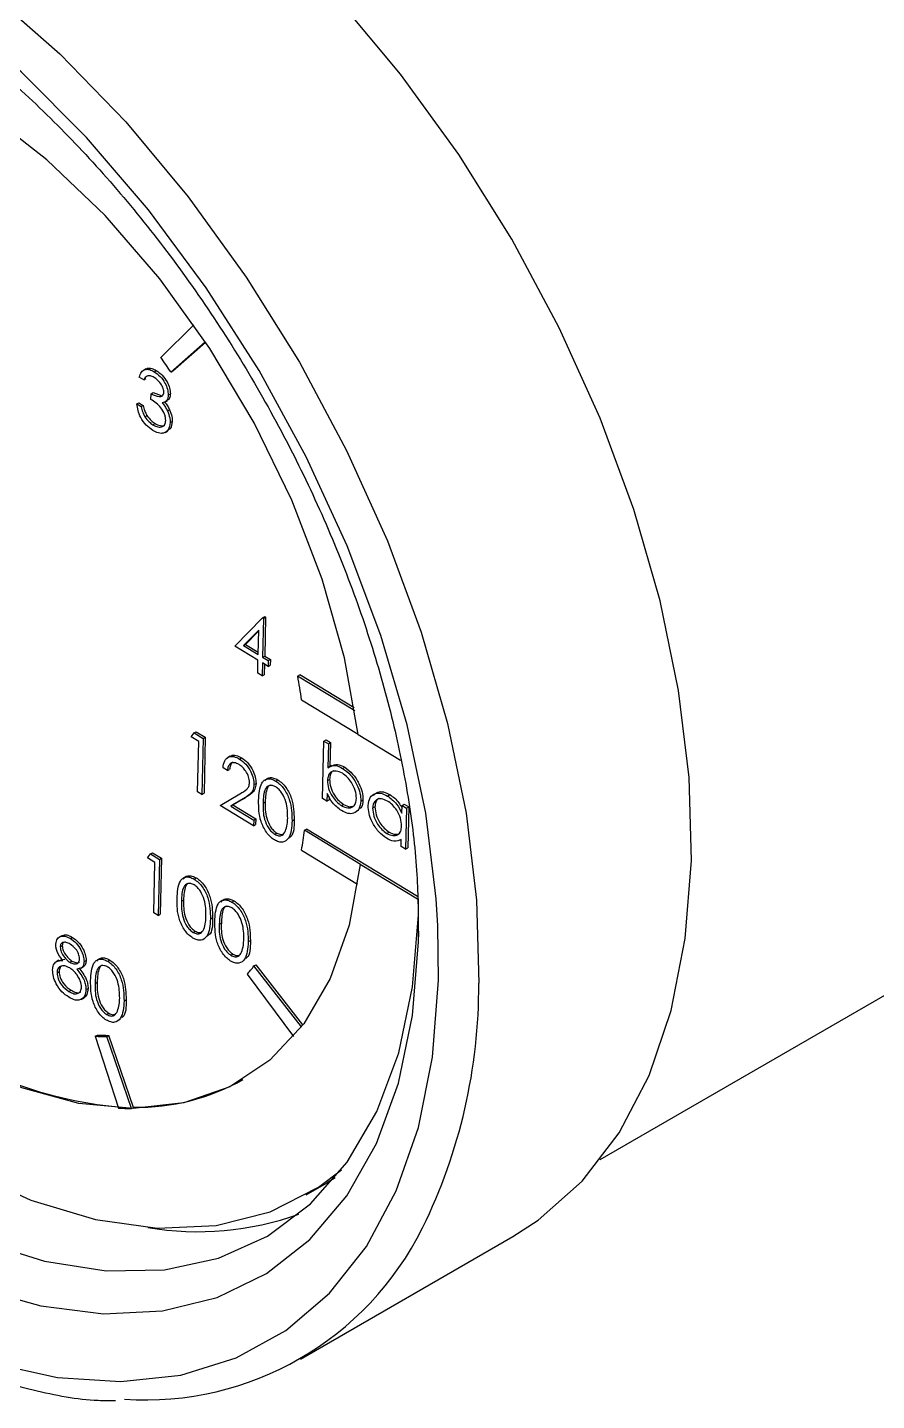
# Model space of a CAD drawing. Extents: x 150 to 4150, y 50 to 2920.
# Drawn here: x 3425.4 to 3490.1, y 904.4 to 1008.9 of the extents above; entities that cross this region are included whole.
import ezdxf

# ---------------------------------------------------------------- set-up
doc = ezdxf.new("R2010")
doc.units = 0
doc.header["$LTSCALE"] = 10
doc.linetypes.add('SLD-KATı', pattern=[0])
doc.layers.get('0').update_dxf_attribs({"linetype": 'CONTINUOUS'})

msp = doc.modelspace()

# ---------------------------------------------------------------- linework, layer by layer
at = {"color": 7, "linetype": 'SLD-KATı'}
for p, q in [((3438.11, 986.27), (3435.6, 983.8)), ((3436.37, 982.68), (3438.99, 984.98)), ((3436.52, 982.78), (3439.01, 984.95)), ((3434.48, 982.92), (3434.28, 982.81)), ((3435.1, 982.71), (3435.26, 982.8)), ((3436.37, 982.68), (3436.52, 982.78)), ((3434.3, 982.09), (3433.96, 982.3)), ((3434.3, 982.09), (3434.46, 982.18)), ((3434.85, 980.6), (3434.86, 981.03)), ((3434.86, 981.03), (3435.02, 981.12)), ((3435.02, 981.12), (3435.63, 980.9)), ((3436.17, 980.94), (3436.33, 981.03)), ((3433.77, 980.25), (3433.93, 980.35)), ((3433.77, 980.25), (3434.11, 980.05)), ((3433.93, 980.35), (3434.26, 980.14)), ((3434.11, 980.05), (3434.26, 980.14)), ((3435.9, 980.38), (3436.1, 980.5)), ((3436.11, 979.72), (3436.27, 979.81)), ((3434.38, 979.28), (3434.54, 979.37)), ((3435, 978.67), (3435.16, 978.76)), ((3436.31, 978.83), (3436.47, 978.92)), ((3435.94, 978.08), (3436.14, 978.2)), ((3441.23, 961.82), (3443.35, 963.96)), ((3443.35, 963.96), (3443.51, 964.06)), ((3443.35, 963.96), (3443.42, 963.92)), ((3443.42, 963.92), (3443.35, 960.97)), ((3443.42, 963.92), (3443.58, 964.01)), ((3443.51, 964.06), (3443.58, 964.01)), ((3443.58, 964.01), (3443.51, 961.06)), ((3443.06, 963.03), (3441.9, 961.85)), ((3443.05, 962.96), (3442.06, 961.95)), ((3443.01, 961.18), (3443.06, 963.03)), ((3443, 960.74), (3441.23, 961.82)), ((3441.9, 961.85), (3442.06, 961.95)), ((3441.9, 961.85), (3443.01, 961.18)), ((3442.06, 961.95), (3443.02, 961.36)), ((3442.98, 959.76), (3443, 960.74)), ((3443.35, 960.97), (3443.51, 961.06)), ((3443.35, 960.97), (3443.78, 960.71)), ((3443.51, 961.06), (3443.94, 960.8)), ((3443.78, 960.71), (3443.94, 960.8)), ((3443.94, 960.8), (3443.93, 960.36)), ((3443.32, 959.55), (3442.98, 959.76)), ((3443.34, 960.53), (3443.32, 959.55)), ((3443.77, 960.27), (3443.34, 960.53)), ((3443.49, 960.44), (3443.47, 959.64)), ((3443.78, 960.71), (3443.77, 960.27)), ((3443.77, 960.27), (3443.93, 960.36)), ((3443.32, 959.55), (3443.47, 959.64)), ((3446.02, 959.54), (3446.18, 959.63)), ((3450.37, 956.9), (3446.02, 959.54)), ((3450.33, 957.11), (3446.18, 959.63)), ((3446.32, 957.72), (3450.62, 955.11)), ((3437.91, 954.91), (3438.14, 955.21)), ((3438.49, 954.56), (3437.91, 954.91)), ((3438.14, 955.21), (3438.3, 955.3)), ((3438.14, 955.21), (3438.83, 954.79)), ((3438.3, 955.3), (3438.99, 954.88)), ((3438.4, 950.73), (3438.49, 954.56)), ((3438.83, 954.79), (3438.73, 950.53)), ((3438.83, 954.79), (3438.99, 954.88)), ((3438.99, 954.88), (3438.89, 950.62)), ((3447.92, 950.22), (3448.02, 954.59)), ((3448.02, 954.59), (3448.18, 954.68)), ((3448.02, 954.59), (3448.36, 954.38)), ((3448.18, 954.68), (3448.52, 954.48)), ((3448.36, 954.38), (3448.52, 954.48)), ((3448.52, 954.48), (3448.47, 952.66)), ((3450.62, 955.09), (3453.85, 953.12)), ((3440.88, 953.44), (3440.68, 953.32)), ((3448.36, 954.38), (3448.31, 952.56)), ((3440.67, 952.34), (3440.34, 952.54)), ((3440.67, 952.34), (3440.83, 952.43)), ((3441.59, 953.22), (3441.75, 953.32)), ((3448.59, 952.73), (3448.39, 952.61)), ((3449.44, 952.5), (3449.6, 952.6)), ((3442.69, 951.27), (3442.85, 951.36)), ((3444.35, 951.54), (3444.51, 951.63)), ((3448.29, 951.58), (3448.45, 951.67)), ((3438.73, 950.53), (3438.4, 950.73)), ((3438.73, 950.53), (3438.89, 950.62)), ((3440.12, 949.68), (3441.62, 950.56)), ((3442.06, 950.29), (3441.09, 949.72)), ((3441.62, 950.56), (3441.78, 950.66)), ((3441.9, 950.2), (3442.06, 950.29)), ((3448.27, 950.59), (3448.25, 950.01)), ((3448.42, 950.33), (3448.41, 950.11)), ((3452.86, 950.4), (3453.04, 950.51)), ((3442.67, 948.14), (3440.12, 949.68)), ((3441.9, 950.2), (3440.94, 949.63)), ((3440.94, 949.63), (3441.09, 949.72)), ((3440.94, 949.63), (3442.68, 948.57)), ((3441.09, 949.72), (3442.83, 948.67)), ((3443.39, 949.86), (3443.55, 949.95)), ((3448.25, 950.01), (3447.92, 950.22)), ((3448.25, 950.01), (3448.41, 950.11)), ((3449.36, 949.67), (3449.52, 949.76)), ((3450.83, 950.02), (3450.99, 950.11)), ((3451.73, 949.47), (3451.9, 949.57)), ((3453.95, 949.1), (3453.97, 949.68)), ((3453.97, 949.68), (3454.14, 949.78)), ((3453.97, 949.68), (3454.3, 949.47)), ((3454.14, 949.78), (3454.48, 949.57)), ((3454.3, 949.47), (3454.23, 946.36)), ((3454.3, 949.47), (3454.48, 949.57)), ((3454.48, 949.57), (3454.41, 946.46)), ((3442.68, 948.57), (3442.67, 948.14)), ((3442.67, 948.14), (3442.82, 948.23)), ((3442.68, 948.57), (3442.83, 948.67)), ((3442.83, 948.67), (3442.82, 948.23)), ((3445.59, 948.52), (3445.75, 948.61)), ((3444.27, 947.49), (3444.43, 947.58)), ((3446.53, 947.79), (3446.69, 947.88)), ((3450.8, 945.2), (3446.53, 947.79)), ((3455.14, 942.75), (3446.69, 947.88)), ((3452.8, 947.56), (3452.98, 947.66)), ((3446.31, 946.29), (3450.58, 943.7)), ((3453.8, 947.03), (3453.91, 947.1)), ((3453.9, 946.56), (3453.91, 947.1)), ((3454.23, 946.36), (3453.9, 946.56)), ((3454.23, 946.36), (3454.41, 946.46)), ((3434.58, 945.69), (3434.81, 945.99)), ((3435.15, 945.34), (3434.58, 945.69)), ((3434.81, 945.99), (3434.96, 946.08)), ((3434.81, 945.99), (3435.5, 945.57)), ((3434.96, 946.08), (3435.66, 945.66)), ((3435.06, 941.51), (3435.15, 945.34)), ((3435.5, 945.57), (3435.4, 941.31)), ((3435.5, 945.57), (3435.66, 945.66)), ((3435.66, 945.66), (3435.56, 941.4)), ((3450.8, 945.2), (3450.78, 945.19)), ((3455.14, 942.54), (3450.78, 945.19)), ((3438.14, 944.07), (3438.3, 944.17)), ((3437.17, 942.39), (3437.33, 942.48)), ((3441.02, 942.33), (3441.18, 942.42)), ((3435.4, 941.31), (3435.06, 941.51)), ((3435.4, 941.31), (3435.56, 941.4)), ((3439.38, 941.05), (3439.54, 941.14)), ((3438.06, 940.02), (3438.22, 940.12)), ((3440.05, 940.64), (3440.21, 940.73)), ((3455.22, 939.31), (3455.23, 940.58)), ((3428.06, 939.77), (3427.86, 939.66)), ((3427.94, 938.91), (3428.1, 939)), ((3428.72, 939.55), (3428.88, 939.64)), ((3442.26, 939.3), (3442.42, 939.39)), ((3427.83, 937.9), (3427.63, 937.78)), ((3427.82, 937.88), (3428.29, 937.98)), ((3428.68, 937.75), (3428.84, 937.84)), ((3429.76, 937.8), (3429.92, 937.89)), ((3431.56, 937.82), (3431.72, 937.91)), ((3440.93, 938.28), (3441.09, 938.37)), ((3427.7, 936.95), (3427.86, 937.04)), ((3429.51, 937.29), (3429.71, 937.41)), ((3442.18, 936.83), (3445.71, 932.09)), ((3442.69, 937.47), (3442.85, 937.56)), ((3446.31, 932.82), (3442.69, 937.47)), ((3446.42, 932.97), (3442.85, 937.56)), ((3469.06, 922.73), (3493.88, 937.06)), ((3429.9, 935.66), (3430.06, 935.75)), ((3430.6, 936.14), (3430.76, 936.23)), ((3428.61, 935.52), (3428.77, 935.61)), ((3429.53, 934.9), (3429.73, 935.02)), ((3429.6, 934.95), (3429.76, 935.04)), ((3432.8, 934.8), (3432.96, 934.89)), ((3431.48, 933.77), (3431.64, 933.86)), ((3430.61, 932.11), (3430.77, 932.2)), ((3430.61, 932.11), (3432.37, 926.64)), ((3431.48, 932.09), (3431.64, 932.18)), ((3433.37, 926.61), (3431.48, 932.09)), ((3433.53, 926.7), (3431.64, 932.18)), ((3433.37, 926.61), (3433.53, 926.7)), ((3448.88, 921.34), (3448.26, 920.96)), ((3446.67, 920.04), (3448.26, 920.96)), ((3446.23, 907.52), (3462.41, 916.86))]:
    msp.add_line(p, q, dxfattribs=at)
at = {"color": 8, "linetype": 'SLD-KATı'}
msp.add_line((3456.74, 936.37), (3456.69, 940.52), dxfattribs=at)
at = {"color": 7, "linetype": 'SLD-KATı', "flags": 128}
for points in [[(3462.41, 916.86), (3464.34, 918.12), (3467.68, 921.09), (3470.5, 924.77), (3472.77, 929.12), (3474.45, 934.06), (3475.53, 939.55), (3475.99, 945.49), (3475.82, 951.82), (3475.02, 958.44), (3473.61, 965.27), (3471.61, 972.21), (3469.04, 979.18), (3465.93, 986.06), (3462.33, 992.79), (3458.29, 999.25), (3453.86, 1005.37), (3449.11, 1011.06), (3444.09, 1016.24), (3438.87, 1020.85), (3433.53, 1024.82), (3428.14, 1028.1), (3422.76, 1030.65), (3417.48, 1032.42), (3412.36, 1033.4), (3407.48, 1033.57), (3402.89, 1032.94), (3398.67, 1031.5), (3396.79, 1030.53)], [(3456.69, 940.52), (3456.57, 942.58), (3455.77, 949.09), (3454.36, 955.81), (3452.35, 962.63), (3449.78, 969.46), (3446.68, 976.22), (3443.09, 982.79), (3439.06, 989.1), (3434.66, 995.04), (3429.94, 1000.55), (3424.96, 1005.53), (3419.81, 1009.93), (3414.55, 1013.67), (3413.32, 1014.44)], [(3450.62, 955.09), (3449.58, 960.93), (3447.89, 966.92), (3445.58, 972.93), (3442.71, 978.82), (3439.33, 984.47), (3435.52, 989.77), (3431.36, 994.59), (3426.93, 998.83), (3422.34, 1002.41), (3417.69, 1005.24), (3413.06, 1007.26), (3408.57, 1008.44), (3404.3, 1008.75), (3400.35, 1008.17), (3396.81, 1006.73), (3393.74, 1004.45), (3391.22, 1001.38), (3389.3, 997.59), (3388.02, 993.15)], [(3375.7, 989.71), (3375.88, 983.84), (3376.68, 977.69), (3378.1, 971.34), (3380.1, 964.9), (3382.67, 958.47), (3385.75, 952.15), (3389.3, 946.04), (3393.26, 940.24), (3397.57, 934.84), (3402.16, 929.92), (3406.97, 925.57), (3411.9, 921.84), (3416.9, 918.8), (3421.87, 916.5), (3426.74, 914.98), (3431.43, 914.25), (3435.87, 914.33), (3439.99, 915.22), (3443.72, 916.9), (3447, 919.35), (3449.79, 922.52), (3452.04, 926.38), (3453.71, 930.85), (3454.77, 935.87), (3455.22, 941.36), (3455.23, 942.57)], [(3380.32, 988.03), (3380.88, 981.9), (3382.09, 975.52), (3383.93, 969.02), (3386.37, 962.48), (3389.36, 956.04), (3392.86, 949.8), (3396.8, 943.85), (3401.12, 938.31), (3405.75, 933.27), (3410.61, 928.81), (3415.61, 925.01), (3420.67, 921.94), (3425.7, 919.64), (3430.63, 918.15), (3435.36, 917.5), (3439.81, 917.7), (3443.92, 918.75), (3447.61, 920.62), (3449.35, 921.93)], [(3450.78, 945.19), (3449.95, 940.58), (3448.5, 936.51), (3446.48, 933.05), (3443.91, 930.29), (3440.85, 928.27), (3437.36, 927.03), (3433.5, 926.6), (3429.37, 926.98), (3425.02, 928.18), (3420.57, 930.16), (3416.08, 932.89), (3411.66, 936.31), (3407.38, 940.35), (3403.34, 944.94), (3399.62, 949.98), (3397.1, 953.95)]]:
    msp.add_lwpolyline(points, dxfattribs=at)
at = {"color": 8, "linetype": 'SLD-KATı', "flags": 128}
for points in [[(3393.69, 1024.25), (3396.18, 1024.06), (3401.3, 1023.08), (3406.58, 1021.31), (3411.96, 1018.76), (3417.35, 1015.48), (3422.69, 1011.51), (3427.91, 1006.9), (3432.93, 1001.72), (3437.68, 996.03), (3442.11, 989.91), (3446.15, 983.44), (3449.75, 976.72), (3452.85, 969.83), (3455.43, 962.87), (3457.43, 955.93), (3458.84, 949.1), (3459.64, 942.48), (3459.81, 936.15)], [(3413.32, 1014.44), (3409.25, 1016.71), (3403.99, 1019.01), (3398.84, 1020.52), (3393.88, 1021.24), (3389.17, 1021.15), (3384.78, 1020.25), (3380.78, 1018.55), (3377.21, 1016.08), (3374.14, 1012.87), (3371.59, 1008.97), (3369.61, 1004.44), (3368.23, 999.33), (3367.47, 993.71), (3367.33, 987.68), (3367.81, 981.3), (3368.92, 974.68), (3370.63, 967.9), (3372.92, 961.06), (3375.77, 954.25), (3379.12, 947.58), (3382.93, 941.13), (3387.15, 934.99), (3391.72, 929.26), (3396.58, 924), (3401.65, 919.3), (3406.87, 915.23), (3412.16, 911.83), (3417.45, 909.16), (3422.67, 907.25), (3427.73, 906.13), (3432.57, 905.82), (3437.13, 906.31), (3441.33, 907.62), (3445.12, 909.7), (3448.45, 912.55), (3451.26, 916.1), (3453.53, 920.33), (3455.21, 925.16), (3456.29, 930.53), (3456.74, 936.37), (3456.74, 936.37)], [(3411.72, 1013.57), (3408.46, 1015.11), (3403.45, 1016.9), (3398.58, 1017.9), (3393.95, 1018.08), (3389.62, 1017.46), (3385.65, 1016.03), (3382.11, 1013.82), (3379.05, 1010.87), (3376.51, 1007.21), (3374.54, 1002.91), (3373.16, 998.02), (3372.4, 992.63), (3372.26, 986.81), (3372.75, 980.65), (3373.87, 974.25), (3375.59, 967.7), (3377.88, 961.1), (3380.72, 954.56), (3384.06, 948.17), (3387.85, 942.02), (3392.04, 936.22), (3396.55, 930.85), (3401.32, 925.98), (3406.28, 921.7), (3411.35, 918.07), (3416.46, 915.15), (3421.53, 912.97), (3426.48, 911.58), (3431.24, 910.99), (3435.73, 911.21), (3439.88, 912.23), (3443.65, 914.06), (3446.95, 916.64), (3449.76, 919.96), (3452.02, 923.94), (3453.7, 928.55), (3454.77, 933.7), (3455.22, 939.31), (3455.22, 939.31)]]:
    msp.add_lwpolyline(points, dxfattribs=at)
at = {"color": 7, "linetype": 'SLD-KATı'}
for centre, radius, start, end in [((3381.15, 945.8), 66.4, 33.7473, 34.9152), ((3398.46, 950.8), 48.36, 8.2279, 10.4067), ((3418.06, 951.21), 28.68, 350.1209, 353.1495), ((3430.89, 946.51), 14.87, 319.3832, 322.5512), ((3431.52, 949.68), 17.59, 267.0286, 269.8601), ((3431.68, 949.77), 17.59, 267.0286, 269.8601), ((3435.01, 956.67), 30.05, 238.2629, 265.2609), ((3433.79, 943.14), 16.44, 269.1093, 299.3447), ((3433.42, 946.91), 20.3, 267.0286, 269.8601), ((3438.41, 940), 22.77, 260.3815, 289.7601), ((3434.4, 928), 23.58, 266.2222, 333.6398)]:
    msp.add_arc(centre, radius, start, end, dxfattribs=at)
at = {"color": 8, "linetype": 'SLD-KATı'}
msp.add_arc((3418.02, 935.95), 41.79, 333.8492, 0.2706, dxfattribs=at)
at = {"color": 7, "linetype": 'SLD-KATı'}
for points, knots in [([(3507.83, 965.94), (3507.84, 966.97), (3507.86, 969.96), (3507.46, 975.14), (3506.44, 981.46), (3504.87, 987.93), (3502.78, 994.44), (3500.18, 1000.92), (3497.11, 1007.3), (3493.62, 1013.49), (3489.74, 1019.43), (3485.52, 1025.04), (3481.01, 1030.25), (3476.26, 1034.99), (3471.33, 1039.22), (3466.28, 1042.87), (3461.16, 1045.89), (3456.02, 1048.25), (3450.94, 1049.91), (3445.98, 1050.83), (3441.2, 1051.01), (3436.71, 1050.39), (3433.2, 1049.38), (3431.35, 1048.33), (3430.76, 1047.99)], [0, 0, 0, 0, 0.0252334, 0.0730002, 0.1207457, 0.168451, 0.2161149, 0.2637442, 0.3113499, 0.358945, 0.4065429, 0.4541537, 0.5017908, 0.5494683, 0.5971994, 0.6449946, 0.6928579, 0.7407791, 0.7887088, 0.8365408, 0.8841215, 0.9312745, 0.9778913, 1, 1, 1, 1]), ([(3411.84, 1013.45), (3412.99, 1012.84), (3415.59, 1011.45), (3419.74, 1008.55), (3424.19, 1004.92), (3428.58, 1000.72), (3432.82, 996.04), (3436.85, 990.92), (3440.61, 985.45), (3444.03, 979.7), (3447.06, 973.75), (3449.66, 967.7), (3451.79, 961.65), (3453.43, 955.68), (3454.56, 949.9), (3455.19, 944.5), (3455.2, 941.24), (3455.21, 939.69)], [0, 0, 0, 0, 0.053347, 0.120624, 0.188131, 0.255927, 0.323998, 0.392295, 0.460755, 0.529308, 0.59788, 0.666378, 0.734723, 0.802841, 0.870665, 0.938138, 1, 1, 1, 1]), ([(3370.96, 1010.79), (3370.42, 1009.75), (3369.15, 1007.29), (3367.78, 1002.82), (3366.77, 997.54), (3366.35, 991.83), (3366.5, 985.79), (3367.21, 979.49), (3368.48, 973.02), (3370.3, 966.45), (3372.62, 959.85), (3375.44, 953.31), (3378.7, 946.91), (3382.38, 940.71), (3386.43, 934.79), (3390.8, 929.22), (3395.45, 924.08), (3400.31, 919.41), (3405.33, 915.28), (3410.46, 911.74), (3415.64, 908.83), (3420.81, 906.59), (3425.89, 905.1), (3429.69, 904.37), (3431.71, 904.38), (3432.14, 904.38)], [0, 0, 0, 0, 0.033261, 0.078254, 0.123525, 0.168959, 0.214463, 0.259969, 0.30545, 0.3509, 0.396321, 0.441719, 0.487104, 0.532484, 0.577869, 0.623266, 0.668685, 0.714136, 0.759629, 0.80517, 0.85076, 0.896388, 0.94201, 0.987544, 1, 1, 1, 1]), ([(3433.96, 982.3), (3434.01, 982.43), (3434.1, 982.71), (3434.4, 982.9), (3434.75, 982.9), (3434.98, 982.77), (3435.1, 982.71)], [0, 0, 0, 0, 0.280288, 0.55968, 0.779747, 1, 1, 1, 1]), ([(3434.47, 982.88), (3434.51, 982.92), (3434.63, 983.01), (3434.91, 982.98), (3435.15, 982.86), (3435.26, 982.8)], [0, 0, 0, 0, 0.207388, 0.603526, 1, 1, 1, 1]), ([(3435.1, 982.71), (3435.25, 982.6), (3435.56, 982.38), (3435.91, 981.89), (3436.13, 981.38), (3436.16, 981.09), (3436.17, 980.94)], [0, 0, 0, 0, 0.280085, 0.559868, 0.780099, 1, 1, 1, 1]), ([(3435.26, 982.8), (3435.41, 982.69), (3435.71, 982.47), (3436.07, 981.98), (3436.29, 981.47), (3436.32, 981.18), (3436.33, 981.03)], [0, 0, 0, 0, 0.280085, 0.559868, 0.780099, 1, 1, 1, 1]), ([(3435.1, 982.27), (3435, 982.32), (3434.8, 982.42), (3434.49, 982.4), (3434.37, 982.21), (3434.3, 982.09)], [0, 0, 0, 0, 0.280636, 0.560364, 1, 1, 1, 1]), ([(3435.83, 981.15), (3435.82, 981.27), (3435.78, 981.52), (3435.5, 981.97), (3435.25, 982.16), (3435.1, 982.27)], [0, 0, 0, 0, 0.278859, 0.560074, 1, 1, 1, 1]), ([(3434.86, 981.03), (3435.07, 980.93), (3435.39, 980.77), (3435.7, 980.83), (3435.81, 980.98), (3435.83, 981.09), (3435.83, 981.15)], [0, 0, 0, 0, 0.4994185, 0.749016, 0.8745437, 1, 1, 1, 1]), ([(3436.17, 980.94), (3436.16, 980.85), (3436.14, 980.66), (3436, 980.41), (3435.82, 980.36), (3435.71, 980.33)], [0, 0, 0, 0, 0.280508, 0.560792, 1, 1, 1, 1]), ([(3436.33, 981.03), (3436.32, 980.94), (3436.3, 980.75), (3436.21, 980.56), (3436.1, 980.52), (3436.06, 980.51)], [0, 0, 0, 0, 0.389239, 0.778167, 1, 1, 1, 1]), ([(3434.99, 978.24), (3434.82, 978.36), (3434.47, 978.6), (3434.08, 979.18), (3433.85, 979.75), (3433.8, 980.09), (3433.77, 980.25)], [0, 0, 0, 0, 0.279886, 0.558979, 0.779263, 1, 1, 1, 1]), ([(3434.11, 980.05), (3434.14, 979.9), (3434.19, 979.65), (3434.33, 979.39), (3434.38, 979.28)], [0, 0, 0, 0, 0.560694, 1, 1, 1, 1]), ([(3434.26, 980.14), (3434.3, 980), (3434.35, 979.74), (3434.49, 979.49), (3434.54, 979.37)], [0, 0, 0, 0, 0.560694, 1, 1, 1, 1]), ([(3435.98, 978.99), (3435.97, 979.07), (3435.97, 979.23), (3435.86, 979.57), (3435.52, 980.15), (3435.12, 980.42), (3434.85, 980.6)], [0, 0, 0, 0, 0.125587, 0.251191, 0.500605, 1, 1, 1, 1]), ([(3435.71, 980.33), (3435.8, 980.23), (3435.95, 980.04), (3436.06, 979.82), (3436.11, 979.72)], [0, 0, 0, 0, 0.559795, 1, 1, 1, 1]), ([(3435.87, 980.42), (3435.96, 980.32), (3436.11, 980.13), (3436.22, 979.91), (3436.27, 979.81)], [0, 0, 0, 0, 0.559795, 1, 1, 1, 1]), ([(3436.11, 979.72), (3436.18, 979.55), (3436.3, 979.23), (3436.31, 978.95), (3436.31, 978.83)], [0, 0, 0, 0, 0.559419, 1, 1, 1, 1]), ([(3436.27, 979.81), (3436.34, 979.64), (3436.46, 979.33), (3436.47, 979.04), (3436.47, 978.92)], [0, 0, 0, 0, 0.559419, 1, 1, 1, 1]), ([(3434.38, 979.28), (3434.49, 979.14), (3434.68, 978.89), (3434.9, 978.74), (3435, 978.67)], [0, 0, 0, 0, 0.558748, 1, 1, 1, 1]), ([(3434.54, 979.37), (3434.65, 979.23), (3434.84, 978.98), (3435.06, 978.83), (3435.16, 978.76)], [0, 0, 0, 0, 0.558748, 1, 1, 1, 1]), ([(3436.31, 978.83), (3436.28, 978.63), (3436.22, 978.25), (3435.86, 978), (3435.42, 978.01), (3435.13, 978.16), (3434.99, 978.24)], [0, 0, 0, 0, 0.279304, 0.558838, 0.779277, 1, 1, 1, 1]), ([(3435, 978.67), (3435.13, 978.6), (3435.39, 978.47), (3435.71, 978.5), (3435.93, 978.67), (3435.96, 978.89), (3435.98, 978.99)], [0, 0, 0, 0, 0.280599, 0.560151, 0.780303, 1, 1, 1, 1]), ([(3435.16, 978.76), (3435.29, 978.7), (3435.55, 978.57), (3435.81, 978.56), (3435.9, 978.64), (3435.91, 978.65)], [0, 0, 0, 0, 0.47131, 0.940861, 1, 1, 1, 1]), ([(3436.47, 978.92), (3436.45, 978.72), (3436.4, 978.38), (3436.18, 978.27), (3436.1, 978.22)], [0, 0, 0, 0, 0.607621, 1, 1, 1, 1]), ([(3440.34, 952.54), (3440.36, 952.74), (3440.42, 953.13), (3440.75, 953.41), (3441.16, 953.44), (3441.45, 953.3), (3441.59, 953.22)], [0, 0, 0, 0, 0.280029, 0.559515, 0.779668, 1, 1, 1, 1]), ([(3440.88, 953.4), (3440.9, 953.43), (3441.01, 953.54), (3441.33, 953.52), (3441.61, 953.38), (3441.75, 953.32)], [0, 0, 0, 0, 0.126568, 0.563106, 1, 1, 1, 1]), ([(3441.56, 952.8), (3441.43, 952.86), (3441.18, 952.99), (3440.88, 952.89), (3440.72, 952.66), (3440.69, 952.45), (3440.67, 952.34)], [0, 0, 0, 0, 0.279699, 0.558847, 0.779176, 1, 1, 1, 1]), ([(3441.1, 952.96), (3441.08, 952.96), (3440.98, 952.94), (3440.88, 952.74), (3440.85, 952.53), (3440.83, 952.43)], [0, 0, 0, 0, 0.097871, 0.54843, 1, 1, 1, 1]), ([(3442.35, 951.44), (3442.34, 951.58), (3442.32, 951.86), (3442.09, 952.28), (3441.83, 952.61), (3441.65, 952.73), (3441.56, 952.8)], [0, 0, 0, 0, 0.279126, 0.558978, 0.77935, 1, 1, 1, 1]), ([(3441.59, 953.22), (3441.76, 953.1), (3442.09, 952.87), (3442.45, 952.29), (3442.67, 951.74), (3442.68, 951.43), (3442.69, 951.27)], [0, 0, 0, 0, 0.27989, 0.559224, 0.779582, 1, 1, 1, 1]), ([(3441.75, 953.32), (3441.92, 953.2), (3442.25, 952.96), (3442.61, 952.39), (3442.82, 951.83), (3442.84, 951.52), (3442.85, 951.36)], [0, 0, 0, 0, 0.27989, 0.559224, 0.779582, 1, 1, 1, 1]), ([(3448.31, 952.56), (3448.49, 952.65), (3448.82, 952.82), (3449.25, 952.6), (3449.44, 952.5)], [0, 0, 0, 0, 0.559294, 1, 1, 1, 1]), ([(3448.59, 952.68), (3448.73, 952.75), (3449.02, 952.89), (3449.41, 952.69), (3449.6, 952.6)], [0, 0, 0, 0, 0.504574, 1, 1, 1, 1]), ([(3449.44, 952.5), (3449.65, 952.35), (3450.07, 952.04), (3450.53, 951.32), (3450.8, 950.61), (3450.82, 950.22), (3450.83, 950.02)], [0, 0, 0, 0, 0.279577, 0.559334, 0.779604, 1, 1, 1, 1]), ([(3449.6, 952.6), (3449.81, 952.44), (3450.23, 952.13), (3450.68, 951.41), (3450.96, 950.7), (3450.98, 950.31), (3450.99, 950.11)], [0, 0, 0, 0, 0.279577, 0.559334, 0.779604, 1, 1, 1, 1]), ([(3441.62, 950.56), (3441.8, 950.66), (3442.06, 950.81), (3442.32, 951.11), (3442.34, 951.33), (3442.35, 951.44)], [0, 0, 0, 0, 0.560717, 0.780532, 1, 1, 1, 1]), ([(3442.85, 951.36), (3442.83, 951.2), (3442.79, 950.88), (3442.48, 950.55), (3442.22, 950.39), (3442.06, 950.29)], [0, 0, 0, 0, 0.2792879, 0.5591538, 1, 1, 1, 1]), ([(3443.05, 950.06), (3443.08, 950.56), (3443.11, 951.19), (3443.47, 951.62), (3443.72, 951.72), (3444.03, 951.71), (3444.24, 951.6), (3444.35, 951.54)], [0, 0, 0, 0, 0.498702, 0.624177, 0.749467, 0.874745, 1, 1, 1, 1]), ([(3443.52, 951.55), (3443.56, 951.6), (3443.66, 951.73), (3443.88, 951.81), (3444.18, 951.8), (3444.4, 951.69), (3444.51, 951.63)], [0, 0, 0, 0, 0.183168, 0.455481, 0.727766, 1, 1, 1, 1]), ([(3444.35, 951.54), (3444.46, 951.47), (3444.68, 951.31), (3445.08, 950.85), (3445.57, 949.83), (3445.58, 949.04), (3445.59, 948.52)], [0, 0, 0, 0, 0.1256, 0.251197, 0.500581, 1, 1, 1, 1]), ([(3444.51, 951.63), (3444.62, 951.56), (3444.84, 951.4), (3445.24, 950.94), (3445.73, 949.92), (3445.74, 949.13), (3445.75, 948.61)], [0, 0, 0, 0, 0.1256, 0.251197, 0.500581, 1, 1, 1, 1]), ([(3449.43, 952.13), (3449.27, 952.2), (3448.94, 952.35), (3448.56, 952.27), (3448.33, 951.99), (3448.31, 951.71), (3448.29, 951.58)], [0, 0, 0, 0, 0.279786, 0.559477, 0.779627, 1, 1, 1, 1]), ([(3448.29, 951.58), (3448.3, 951.38), (3448.33, 950.99), (3448.62, 950.4), (3448.98, 949.94), (3449.24, 949.76), (3449.36, 949.67)], [0, 0, 0, 0, 0.2796393, 0.5591919, 0.7795122, 1, 1, 1, 1]), ([(3448.75, 952.32), (3448.74, 952.31), (3448.62, 952.29), (3448.5, 952.07), (3448.47, 951.8), (3448.45, 951.67)], [0, 0, 0, 0, 0.0456346, 0.5225752, 1, 1, 1, 1]), ([(3448.45, 951.67), (3448.46, 951.47), (3448.49, 951.08), (3448.78, 950.49), (3449.14, 950.03), (3449.4, 949.85), (3449.52, 949.76)], [0, 0, 0, 0, 0.2796393, 0.5591919, 0.7795122, 1, 1, 1, 1]), ([(3450.5, 950.22), (3450.48, 950.42), (3450.44, 950.81), (3450.16, 951.39), (3449.8, 951.86), (3449.55, 952.04), (3449.43, 952.13)], [0, 0, 0, 0, 0.279403, 0.559104, 0.779552, 1, 1, 1, 1]), ([(3442.69, 951.27), (3442.67, 951.11), (3442.63, 950.79), (3442.32, 950.46), (3442.06, 950.3), (3441.9, 950.2)], [0, 0, 0, 0, 0.279288, 0.559154, 1, 1, 1, 1]), ([(3444.36, 951.1), (3444.27, 951.14), (3444.1, 951.23), (3443.87, 951.21), (3443.68, 951.12), (3443.42, 950.75), (3443.4, 950.25), (3443.39, 949.86)], [0, 0, 0, 0, 0.125139, 0.250418, 0.375519, 0.500847, 1, 1, 1, 1]), ([(3443.93, 951.24), (3443.9, 951.22), (3443.81, 951.18), (3443.59, 950.83), (3443.56, 950.34), (3443.55, 949.95)], [0, 0, 0, 0, 0.083475, 0.267414, 1, 1, 1, 1]), ([(3445.26, 948.72), (3445.25, 949.13), (3445.25, 949.73), (3444.91, 950.53), (3444.61, 950.91), (3444.44, 951.04), (3444.36, 951.1)], [0, 0, 0, 0, 0.500072, 0.749021, 0.874598, 1, 1, 1, 1]), ([(3449.36, 949.29), (3449.11, 949.47), (3448.67, 949.79), (3448.39, 950.35), (3448.27, 950.59)], [0, 0, 0, 0, 0.558922, 1, 1, 1, 1]), ([(3451.39, 949.67), (3451.42, 949.9), (3451.49, 950.34), (3451.89, 950.62), (3452.37, 950.66), (3452.7, 950.49), (3452.86, 950.4)], [0, 0, 0, 0, 0.2794126, 0.5591913, 0.7795483, 1, 1, 1, 1]), ([(3451.79, 950.44), (3451.89, 950.54), (3452.09, 950.74), (3452.55, 950.75), (3452.88, 950.59), (3453.04, 950.51)], [0, 0, 0, 0, 0.34366, 0.67176, 1, 1, 1, 1]), ([(3452.86, 950.4), (3453.11, 950.22), (3453.55, 949.9), (3453.83, 949.34), (3453.95, 949.1)], [0, 0, 0, 0, 0.559062, 1, 1, 1, 1]), ([(3453.04, 950.51), (3453.29, 950.33), (3453.64, 950.08), (3453.87, 949.65), (3453.94, 949.53)], [0, 0, 0, 0, 0.706243, 1, 1, 1, 1]), ([(3444.25, 947.06), (3444.14, 947.14), (3443.92, 947.29), (3443.53, 947.76), (3443.06, 948.77), (3443.05, 949.54), (3443.05, 950.06)], [0, 0, 0, 0, 0.1255507, 0.25109, 0.5002501, 1, 1, 1, 1]), ([(3443.39, 949.86), (3443.38, 949.46), (3443.37, 948.86), (3443.72, 948.06), (3444.01, 947.68), (3444.19, 947.56), (3444.27, 947.49)], [0, 0, 0, 0, 0.500291, 0.749086, 0.874606, 1, 1, 1, 1]), ([(3443.55, 949.95), (3443.54, 949.55), (3443.53, 948.95), (3443.88, 948.15), (3444.17, 947.77), (3444.34, 947.65), (3444.43, 947.58)], [0, 0, 0, 0, 0.5002912, 0.749086, 0.8746062, 1, 1, 1, 1]), ([(3449.36, 949.67), (3449.52, 949.6), (3449.85, 949.44), (3450.22, 949.55), (3450.45, 949.82), (3450.48, 950.09), (3450.5, 950.22)], [0, 0, 0, 0, 0.279756, 0.559279, 0.779725, 1, 1, 1, 1]), ([(3450.83, 950.02), (3450.8, 949.8), (3450.74, 949.35), (3450.33, 949.07), (3449.85, 949.03), (3449.52, 949.2), (3449.36, 949.29)], [0, 0, 0, 0, 0.279433, 0.559216, 0.779559, 1, 1, 1, 1]), ([(3449.52, 949.76), (3449.69, 949.68), (3449.99, 949.53), (3450.22, 949.63), (3450.33, 949.67)], [0, 0, 0, 0, 0.5323, 1, 1, 1, 1]), ([(3450.99, 950.11), (3450.98, 949.87), (3450.96, 949.58), (3450.79, 949.46), (3450.77, 949.45)], [0, 0, 0, 0, 0.849585, 1, 1, 1, 1]), ([(3452.78, 947.19), (3452.57, 947.34), (3452.15, 947.65), (3451.69, 948.38), (3451.42, 949.08), (3451.4, 949.48), (3451.39, 949.67)], [0, 0, 0, 0, 0.279573, 0.559333, 0.779589, 1, 1, 1, 1]), ([(3452.86, 950.02), (3452.7, 950.09), (3452.38, 950.25), (3452.01, 950.14), (3451.78, 949.87), (3451.74, 949.6), (3451.73, 949.47)], [0, 0, 0, 0, 0.2797672, 0.5592905, 0.7797189, 1, 1, 1, 1]), ([(3451.73, 949.47), (3451.74, 949.27), (3451.78, 948.88), (3452.07, 948.29), (3452.42, 947.83), (3452.67, 947.65), (3452.8, 947.56)], [0, 0, 0, 0, 0.279429, 0.559146, 0.77957, 1, 1, 1, 1]), ([(3452.23, 950.21), (3452.21, 950.21), (3452.09, 950.18), (3451.96, 949.96), (3451.92, 949.7), (3451.9, 949.57)], [0, 0, 0, 0, 0.07271, 0.53651, 1, 1, 1, 1]), ([(3451.9, 949.57), (3451.92, 949.37), (3451.96, 948.98), (3452.24, 948.4), (3452.6, 947.94), (3452.85, 947.75), (3452.98, 947.66)], [0, 0, 0, 0, 0.279429, 0.559146, 0.77957, 1, 1, 1, 1]), ([(3453.93, 948.11), (3453.92, 948.31), (3453.89, 948.7), (3453.6, 949.29), (3453.24, 949.75), (3452.99, 949.93), (3452.86, 950.02)], [0, 0, 0, 0, 0.2796602, 0.5592103, 0.7794872, 1, 1, 1, 1]), ([(3445.59, 948.52), (3445.56, 948.02), (3445.51, 947.27), (3444.99, 946.87), (3444.58, 946.89), (3444.36, 947.01), (3444.25, 947.06)], [0, 0, 0, 0, 0.499407, 0.748743, 0.874372, 1, 1, 1, 1]), ([(3445.09, 947.74), (3445.14, 947.9), (3445.24, 948.2), (3445.25, 948.56), (3445.26, 948.72)], [0, 0, 0, 0, 0.559599, 1, 1, 1, 1]), ([(3445.75, 948.61), (3445.75, 948.06), (3445.76, 947.47), (3445.44, 947.27), (3445.42, 947.26)], [0, 0, 0, 0, 0.942411, 1, 1, 1, 1]), ([(3444.27, 947.49), (3444.37, 947.45), (3444.58, 947.35), (3444.9, 947.4), (3445.02, 947.61), (3445.09, 947.74)], [0, 0, 0, 0, 0.280257, 0.560781, 1, 1, 1, 1]), ([(3444.43, 947.58), (3444.53, 947.53), (3444.71, 947.45), (3444.84, 947.48), (3444.9, 947.5)], [0, 0, 0, 0, 0.612682, 1, 1, 1, 1]), ([(3453.91, 947.1), (3453.73, 947.02), (3453.4, 946.87), (3452.97, 947.09), (3452.78, 947.19)], [0, 0, 0, 0, 0.558763, 1, 1, 1, 1]), ([(3452.8, 947.56), (3452.96, 947.49), (3453.28, 947.34), (3453.66, 947.42), (3453.89, 947.7), (3453.92, 947.98), (3453.93, 948.11)], [0, 0, 0, 0, 0.279822, 0.559387, 0.779603, 1, 1, 1, 1]), ([(3452.98, 947.66), (3453.14, 947.58), (3453.45, 947.43), (3453.69, 947.52), (3453.8, 947.57)], [0, 0, 0, 0, 0.526031, 1, 1, 1, 1]), ([(3436.84, 942.59), (3436.86, 943.09), (3436.9, 943.72), (3437.26, 944.15), (3437.51, 944.25), (3437.81, 944.24), (3438.03, 944.13), (3438.14, 944.07)], [0, 0, 0, 0, 0.498702, 0.624177, 0.749467, 0.874745, 1, 1, 1, 1]), ([(3437.31, 944.08), (3437.35, 944.13), (3437.44, 944.26), (3437.67, 944.34), (3437.97, 944.34), (3438.19, 944.22), (3438.3, 944.17)], [0, 0, 0, 0, 0.183168, 0.455481, 0.727766, 1, 1, 1, 1]), ([(3438.14, 944.07), (3438.25, 944), (3438.47, 943.84), (3438.87, 943.38), (3439.36, 942.36), (3439.37, 941.57), (3439.38, 941.05)], [0, 0, 0, 0, 0.1256, 0.251197, 0.500581, 1, 1, 1, 1]), ([(3438.3, 944.17), (3438.41, 944.09), (3438.63, 943.94), (3439.03, 943.47), (3439.51, 942.45), (3439.53, 941.66), (3439.54, 941.14)], [0, 0, 0, 0, 0.1256, 0.251197, 0.500581, 1, 1, 1, 1]), ([(3438.14, 943.63), (3438.06, 943.67), (3437.88, 943.76), (3437.65, 943.75), (3437.47, 943.65), (3437.21, 943.28), (3437.19, 942.79), (3437.17, 942.39)], [0, 0, 0, 0, 0.125139, 0.250418, 0.375519, 0.500847, 1, 1, 1, 1]), ([(3437.72, 943.77), (3437.69, 943.76), (3437.6, 943.71), (3437.37, 943.36), (3437.35, 942.87), (3437.33, 942.48)], [0, 0, 0, 0, 0.083475, 0.267414, 1, 1, 1, 1]), ([(3439.04, 941.25), (3439.04, 941.66), (3439.03, 942.26), (3438.7, 943.06), (3438.4, 943.44), (3438.23, 943.57), (3438.14, 943.63)], [0, 0, 0, 0, 0.500072, 0.749021, 0.874598, 1, 1, 1, 1]), ([(3438.04, 939.59), (3437.93, 939.67), (3437.71, 939.82), (3437.32, 940.29), (3436.84, 941.3), (3436.84, 942.08), (3436.84, 942.59)], [0, 0, 0, 0, 0.125551, 0.25109, 0.50025, 1, 1, 1, 1]), ([(3437.17, 942.39), (3437.17, 941.99), (3437.16, 941.39), (3437.5, 940.59), (3437.8, 940.21), (3437.97, 940.09), (3438.06, 940.02)], [0, 0, 0, 0, 0.500291, 0.749086, 0.874606, 1, 1, 1, 1]), ([(3437.33, 942.48), (3437.33, 942.08), (3437.32, 941.48), (3437.66, 940.68), (3437.96, 940.3), (3438.13, 940.18), (3438.22, 940.12)], [0, 0, 0, 0, 0.500291, 0.749086, 0.874606, 1, 1, 1, 1]), ([(3439.71, 940.84), (3439.74, 941.34), (3439.77, 941.97), (3440.14, 942.4), (3440.39, 942.5), (3440.69, 942.49), (3440.91, 942.38), (3441.02, 942.33)], [0, 0, 0, 0, 0.498702, 0.624177, 0.749467, 0.874745, 1, 1, 1, 1]), ([(3441.02, 941.88), (3440.93, 941.92), (3440.76, 942.01), (3440.53, 942), (3440.34, 941.9), (3440.08, 941.53), (3440.07, 941.04), (3440.05, 940.64)], [0, 0, 0, 0, 0.125139, 0.250418, 0.375519, 0.500847, 1, 1, 1, 1]), ([(3440.19, 942.33), (3440.22, 942.38), (3440.32, 942.51), (3440.55, 942.59), (3440.85, 942.59), (3441.07, 942.47), (3441.18, 942.42)], [0, 0, 0, 0, 0.183168, 0.455481, 0.727766, 1, 1, 1, 1]), ([(3440.6, 942.02), (3440.57, 942.01), (3440.47, 941.96), (3440.25, 941.61), (3440.23, 941.12), (3440.21, 940.73)], [0, 0, 0, 0, 0.083475, 0.267414, 1, 1, 1, 1]), ([(3441.02, 942.33), (3441.13, 942.25), (3441.35, 942.09), (3441.74, 941.63), (3442.23, 940.61), (3442.25, 939.82), (3442.26, 939.3)], [0, 0, 0, 0, 0.1256001, 0.2511969, 0.5005813, 1, 1, 1, 1]), ([(3441.18, 942.42), (3441.29, 942.34), (3441.51, 942.19), (3441.9, 941.72), (3442.39, 940.7), (3442.41, 939.91), (3442.42, 939.39)], [0, 0, 0, 0, 0.1256, 0.251197, 0.500581, 1, 1, 1, 1]), ([(3439.38, 941.05), (3439.35, 940.55), (3439.3, 939.8), (3438.77, 939.4), (3438.37, 939.42), (3438.15, 939.54), (3438.04, 939.59)], [0, 0, 0, 0, 0.499407, 0.748743, 0.874372, 1, 1, 1, 1]), ([(3438.88, 940.27), (3438.93, 940.44), (3439.02, 940.74), (3439.04, 941.1), (3439.04, 941.25)], [0, 0, 0, 0, 0.5595988, 1, 1, 1, 1]), ([(3439.54, 941.14), (3439.54, 940.59), (3439.54, 940.01), (3439.23, 939.8), (3439.21, 939.79)], [0, 0, 0, 0, 0.942411, 1, 1, 1, 1]), ([(3441.92, 939.5), (3441.92, 939.91), (3441.91, 940.51), (3441.57, 941.31), (3441.27, 941.69), (3441.1, 941.82), (3441.02, 941.88)], [0, 0, 0, 0, 0.500072, 0.749021, 0.874598, 1, 1, 1, 1]), ([(3428.06, 939.73), (3428.1, 939.76), (3428.23, 939.86), (3428.53, 939.82), (3428.77, 939.7), (3428.88, 939.64)], [0, 0, 0, 0, 0.232829, 0.616295, 1, 1, 1, 1]), ([(3438.06, 940.02), (3438.16, 939.98), (3438.36, 939.88), (3438.69, 939.93), (3438.8, 940.14), (3438.88, 940.27)], [0, 0, 0, 0, 0.280257, 0.560781, 1, 1, 1, 1]), ([(3438.22, 940.12), (3438.32, 940.06), (3438.49, 939.98), (3438.63, 940.01), (3438.68, 940.03)], [0, 0, 0, 0, 0.612682, 1, 1, 1, 1]), ([(3440.91, 937.84), (3440.8, 937.92), (3440.59, 938.07), (3440.19, 938.54), (3439.72, 939.55), (3439.72, 940.33), (3439.71, 940.84)], [0, 0, 0, 0, 0.125551, 0.25109, 0.50025, 1, 1, 1, 1]), ([(3440.05, 940.64), (3440.04, 940.24), (3440.03, 939.64), (3440.38, 938.84), (3440.68, 938.46), (3440.85, 938.34), (3440.93, 938.28)], [0, 0, 0, 0, 0.500291, 0.749086, 0.874606, 1, 1, 1, 1]), ([(3440.21, 940.73), (3440.2, 940.33), (3440.19, 939.73), (3440.54, 938.93), (3440.84, 938.55), (3441.01, 938.43), (3441.09, 938.37)], [0, 0, 0, 0, 0.500291, 0.749086, 0.874606, 1, 1, 1, 1]), ([(3427.6, 939.12), (3427.63, 939.28), (3427.69, 939.59), (3428.01, 939.75), (3428.37, 939.73), (3428.6, 939.61), (3428.72, 939.55)], [0, 0, 0, 0, 0.278806, 0.558457, 0.77916, 1, 1, 1, 1]), ([(3428.13, 937.89), (3427.97, 938.11), (3427.75, 938.41), (3427.61, 938.86), (3427.61, 939.03), (3427.6, 939.12)], [0, 0, 0, 0, 0.557752, 0.778932, 1, 1, 1, 1]), ([(3428.69, 939.12), (3428.6, 939.18), (3428.4, 939.28), (3428.16, 939.27), (3427.98, 939.16), (3427.95, 938.99), (3427.94, 938.91)], [0, 0, 0, 0, 0.280651, 0.560566, 0.78062, 1, 1, 1, 1]), ([(3427.94, 938.91), (3427.96, 938.79), (3427.99, 938.53), (3428.21, 938.18), (3428.44, 937.91), (3428.6, 937.8), (3428.68, 937.75)], [0, 0, 0, 0, 0.277721, 0.558224, 0.779072, 1, 1, 1, 1]), ([(3428.18, 939.25), (3428.17, 939.24), (3428.11, 939.2), (3428.1, 939.09), (3428.1, 939)], [0, 0, 0, 0, 0.164566, 1, 1, 1, 1]), ([(3428.1, 939), (3428.11, 938.88), (3428.15, 938.63), (3428.37, 938.28), (3428.6, 938.01), (3428.76, 937.9), (3428.84, 937.84)], [0, 0, 0, 0, 0.277721, 0.558224, 0.779072, 1, 1, 1, 1]), ([(3429.42, 938.02), (3429.41, 938.14), (3429.37, 938.38), (3429.1, 938.83), (3428.85, 939.01), (3428.69, 939.12)], [0, 0, 0, 0, 0.278971, 0.559919, 1, 1, 1, 1]), ([(3428.72, 939.55), (3428.87, 939.44), (3429.17, 939.22), (3429.51, 938.73), (3429.73, 938.22), (3429.75, 937.94), (3429.76, 937.8)], [0, 0, 0, 0, 0.279929, 0.559623, 0.779946, 1, 1, 1, 1]), ([(3428.88, 939.64), (3429.03, 939.53), (3429.33, 939.31), (3429.67, 938.82), (3429.88, 938.32), (3429.91, 938.03), (3429.92, 937.89)], [0, 0, 0, 0, 0.2799289, 0.5596229, 0.7799456, 1, 1, 1, 1]), ([(3442.26, 939.3), (3442.22, 938.8), (3442.17, 938.05), (3441.65, 937.65), (3441.24, 937.67), (3441.02, 937.79), (3440.91, 937.84)], [0, 0, 0, 0, 0.499407, 0.748743, 0.874372, 1, 1, 1, 1]), ([(3441.75, 938.52), (3441.81, 938.69), (3441.9, 938.99), (3441.91, 939.35), (3441.92, 939.5)], [0, 0, 0, 0, 0.559599, 1, 1, 1, 1]), ([(3442.42, 939.39), (3442.42, 938.84), (3442.42, 938.26), (3442.1, 938.05), (3442.08, 938.04)], [0, 0, 0, 0, 0.942411, 1, 1, 1, 1]), ([(3427.36, 937.17), (3427.38, 937.3), (3427.41, 937.57), (3427.67, 937.86), (3427.95, 937.88), (3428.13, 937.89)], [0, 0, 0, 0, 0.2799866, 0.5599013, 1, 1, 1, 1]), ([(3428.68, 937.75), (3428.78, 937.7), (3428.97, 937.6), (3429.22, 937.63), (3429.38, 937.77), (3429.41, 937.94), (3429.42, 938.02)], [0, 0, 0, 0, 0.280237, 0.5601454, 0.7804348, 1, 1, 1, 1]), ([(3428.84, 937.84), (3428.93, 937.8), (3429.13, 937.7), (3429.33, 937.7), (3429.39, 937.76), (3429.4, 937.77)], [0, 0, 0, 0, 0.478855, 0.957148, 1, 1, 1, 1]), ([(3429.76, 937.8), (3429.75, 937.7), (3429.73, 937.49), (3429.54, 937.27), (3429.33, 937.24), (3429.21, 937.23)], [0, 0, 0, 0, 0.280159, 0.560243, 1, 1, 1, 1]), ([(3429.92, 937.89), (3429.91, 937.79), (3429.88, 937.59), (3429.78, 937.43), (3429.69, 937.41), (3429.68, 937.41)], [0, 0, 0, 0, 0.460848, 0.921572, 1, 1, 1, 1]), ([(3430.26, 936.34), (3430.29, 936.84), (3430.32, 937.47), (3430.68, 937.9), (3430.93, 938), (3431.23, 937.99), (3431.45, 937.88), (3431.56, 937.82)], [0, 0, 0, 0, 0.498702, 0.624177, 0.749467, 0.874745, 1, 1, 1, 1]), ([(3430.73, 937.83), (3430.77, 937.88), (3430.86, 938.01), (3431.09, 938.09), (3431.39, 938.08), (3431.61, 937.97), (3431.72, 937.91)], [0, 0, 0, 0, 0.183168, 0.455481, 0.727766, 1, 1, 1, 1]), ([(3431.56, 937.82), (3431.67, 937.75), (3431.89, 937.59), (3432.29, 937.13), (3432.78, 936.11), (3432.79, 935.32), (3432.8, 934.8)], [0, 0, 0, 0, 0.1256, 0.251197, 0.500581, 1, 1, 1, 1]), ([(3431.72, 937.91), (3431.83, 937.84), (3432.05, 937.68), (3432.45, 937.22), (3432.94, 936.2), (3432.95, 935.41), (3432.96, 934.89)], [0, 0, 0, 0, 0.1256001, 0.2511969, 0.5005813, 1, 1, 1, 1]), ([(3440.93, 938.28), (3441.04, 938.23), (3441.24, 938.13), (3441.56, 938.18), (3441.68, 938.39), (3441.75, 938.52)], [0, 0, 0, 0, 0.280257, 0.560781, 1, 1, 1, 1]), ([(3441.09, 938.37), (3441.2, 938.31), (3441.37, 938.23), (3441.51, 938.27), (3441.56, 938.28)], [0, 0, 0, 0, 0.612682, 1, 1, 1, 1]), ([(3428.6, 935.08), (3428.42, 935.21), (3428.06, 935.45), (3427.64, 936.05), (3427.4, 936.66), (3427.37, 937), (3427.36, 937.17)], [0, 0, 0, 0, 0.280545, 0.559269, 0.779816, 1, 1, 1, 1]), ([(3428.67, 937.31), (3428.54, 937.37), (3428.28, 937.51), (3427.96, 937.46), (3427.74, 937.28), (3427.71, 937.06), (3427.7, 936.95)], [0, 0, 0, 0, 0.280283, 0.560138, 0.780298, 1, 1, 1, 1]), ([(3427.7, 936.95), (3427.71, 936.8), (3427.75, 936.49), (3428.09, 935.9), (3428.41, 935.66), (3428.61, 935.52)], [0, 0, 0, 0, 0.279833, 0.560198, 1, 1, 1, 1]), ([(3428.09, 937.49), (3428.03, 937.45), (3427.9, 937.36), (3427.87, 937.15), (3427.86, 937.04)], [0, 0, 0, 0, 0.464819, 1, 1, 1, 1]), ([(3427.86, 937.04), (3427.87, 936.89), (3427.91, 936.58), (3428.25, 935.99), (3428.57, 935.75), (3428.77, 935.61)], [0, 0, 0, 0, 0.279833, 0.560198, 1, 1, 1, 1]), ([(3429.57, 935.85), (3429.55, 936.01), (3429.51, 936.32), (3429.25, 936.76), (3428.97, 937.1), (3428.77, 937.24), (3428.67, 937.31)], [0, 0, 0, 0, 0.278303, 0.558509, 0.779146, 1, 1, 1, 1]), ([(3429.21, 937.23), (3429.42, 936.95), (3429.71, 936.57), (3429.89, 936), (3429.9, 935.77), (3429.9, 935.66)], [0, 0, 0, 0, 0.558271, 0.779089, 1, 1, 1, 1]), ([(3429.37, 937.32), (3429.57, 937.05), (3429.87, 936.66), (3430.05, 936.09), (3430.06, 935.86), (3430.06, 935.75)], [0, 0, 0, 0, 0.558271, 0.779089, 1, 1, 1, 1]), ([(3431.56, 937.38), (3431.48, 937.42), (3431.31, 937.51), (3431.08, 937.49), (3430.89, 937.4), (3430.63, 937.03), (3430.61, 936.53), (3430.6, 936.14)], [0, 0, 0, 0, 0.125139, 0.250418, 0.375519, 0.500847, 1, 1, 1, 1]), ([(3431.14, 937.52), (3431.11, 937.5), (3431.02, 937.46), (3430.8, 937.11), (3430.77, 936.62), (3430.76, 936.23)], [0, 0, 0, 0, 0.083475, 0.267414, 1, 1, 1, 1]), ([(3432.47, 935), (3432.46, 935.41), (3432.45, 936.01), (3432.12, 936.81), (3431.82, 937.19), (3431.65, 937.32), (3431.56, 937.38)], [0, 0, 0, 0, 0.500072, 0.749021, 0.874598, 1, 1, 1, 1]), ([(3428.61, 935.52), (3428.74, 935.45), (3429, 935.31), (3429.31, 935.35), (3429.52, 935.53), (3429.55, 935.75), (3429.57, 935.85)], [0, 0, 0, 0, 0.280602, 0.559962, 0.78018, 1, 1, 1, 1]), ([(3429.9, 935.66), (3429.88, 935.49), (3429.85, 935.18), (3429.68, 935.02), (3429.6, 934.95)], [0, 0, 0, 0, 0.559346, 1, 1, 1, 1]), ([(3430.06, 935.75), (3430.04, 935.58), (3430.01, 935.27), (3429.84, 935.11), (3429.76, 935.04)], [0, 0, 0, 0, 0.559346, 1, 1, 1, 1]), ([(3431.46, 933.34), (3431.35, 933.42), (3431.13, 933.57), (3430.74, 934.04), (3430.27, 935.05), (3430.26, 935.82), (3430.26, 936.34)], [0, 0, 0, 0, 0.125551, 0.25109, 0.50025, 1, 1, 1, 1]), ([(3430.6, 936.14), (3430.59, 935.74), (3430.58, 935.14), (3430.93, 934.34), (3431.22, 933.96), (3431.39, 933.83), (3431.48, 933.77)], [0, 0, 0, 0, 0.500291, 0.749086, 0.874606, 1, 1, 1, 1]), ([(3430.76, 936.23), (3430.75, 935.83), (3430.74, 935.23), (3431.08, 934.43), (3431.38, 934.05), (3431.55, 933.93), (3431.64, 933.86)], [0, 0, 0, 0, 0.500291, 0.749086, 0.874606, 1, 1, 1, 1]), ([(3429.6, 934.95), (3429.44, 934.89), (3429.14, 934.78), (3428.76, 934.99), (3428.6, 935.08)], [0, 0, 0, 0, 0.557758, 1, 1, 1, 1]), ([(3428.77, 935.61), (3428.9, 935.54), (3429.15, 935.42), (3429.41, 935.41), (3429.49, 935.49), (3429.5, 935.49)], [0, 0, 0, 0, 0.482681, 0.963226, 1, 1, 1, 1]), ([(3432.8, 934.8), (3432.77, 934.3), (3432.72, 933.55), (3432.19, 933.15), (3431.79, 933.17), (3431.57, 933.29), (3431.46, 933.34)], [0, 0, 0, 0, 0.499407, 0.748743, 0.874372, 1, 1, 1, 1]), ([(3432.3, 934.02), (3432.35, 934.18), (3432.45, 934.48), (3432.46, 934.84), (3432.47, 935)], [0, 0, 0, 0, 0.559599, 1, 1, 1, 1]), ([(3432.96, 934.89), (3432.96, 934.34), (3432.97, 933.75), (3432.65, 933.55), (3432.63, 933.54)], [0, 0, 0, 0, 0.942411, 1, 1, 1, 1]), ([(3431.48, 933.77), (3431.58, 933.72), (3431.79, 933.63), (3432.11, 933.68), (3432.23, 933.89), (3432.3, 934.02)], [0, 0, 0, 0, 0.280257, 0.560781, 1, 1, 1, 1]), ([(3431.64, 933.86), (3431.74, 933.81), (3431.91, 933.73), (3432.05, 933.76), (3432.1, 933.78)], [0, 0, 0, 0, 0.612682, 1, 1, 1, 1])]:
    msp.add_open_spline(points, degree=3, knots=knots, dxfattribs=at)

doc.saveas('drawing.dxf')
